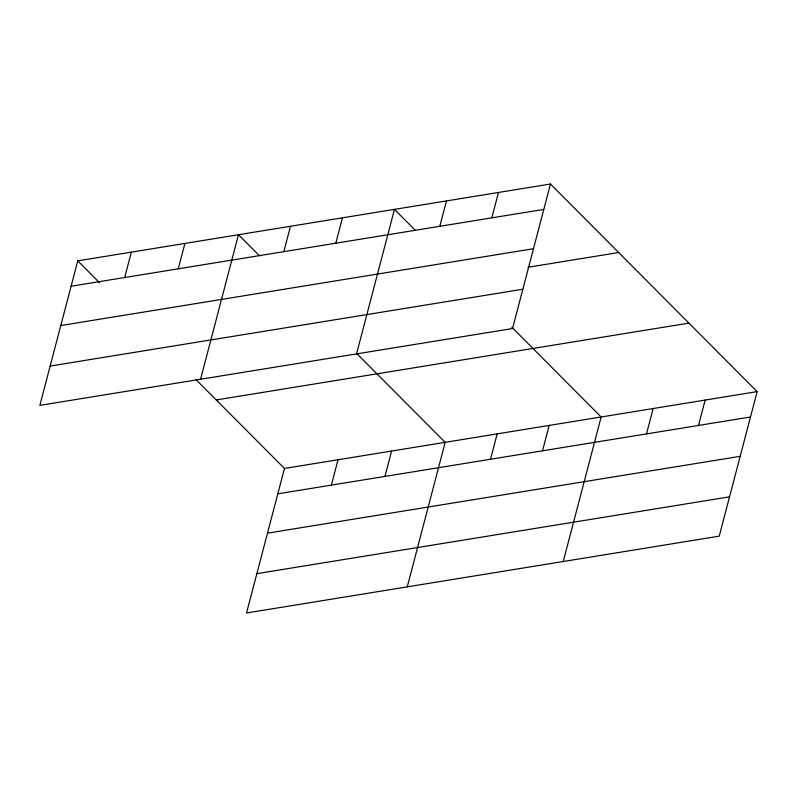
<?xml version="1.0" encoding="UTF-8"?>
<svg xmlns="http://www.w3.org/2000/svg" width="797" height="797" viewBox="0 0 797 797"><rect width="100%" height="100%" fill="white"/><g stroke="black" fill="none" stroke-linecap="round" stroke-linejoin="round"><path stroke-width="1.2" d="M77.767 260.848L39.85 405.374L512.541 328.543L550.458 184.017L77.767 260.848L99.625 282.805M124.681 277.525L131.336 252.141M178.249 268.818L184.914 243.434M200.565 379.252L238.482 234.726L259.473 255.807M283.822 251.653L290.477 226.278M335.816 243.205L342.471 217.82M196.042 379.651L284.459 468.457L246.542 612.983L719.233 536.152L757.15 391.626L550.458 184.017M356.558 353.898L394.465 209.372L415.456 230.453M331.373 485.124L338.028 459.749M439.805 226.298L446.469 200.924M384.941 476.417L391.606 451.042M491.799 217.85L498.464 192.466M407.257 586.861L445.174 442.335L356.757 353.529M490.514 459.261L497.169 433.877M542.508 450.813L549.163 425.429M563.25 561.506L601.157 416.98L511.873 327.288M646.497 433.907L653.161 408.522M698.491 425.459L705.156 400.074M71.112 286.233L543.803 209.402M60.791 325.545L533.482 248.714M527.973 267.264L618.671 252.529M50.161 366.062L522.852 289.231M216.246 399.945L688.947 323.114M284.459 468.457L757.15 391.626M277.804 493.831L750.495 417M267.483 533.153L740.174 456.322M256.853 573.661L729.544 496.83"/></g></svg>
